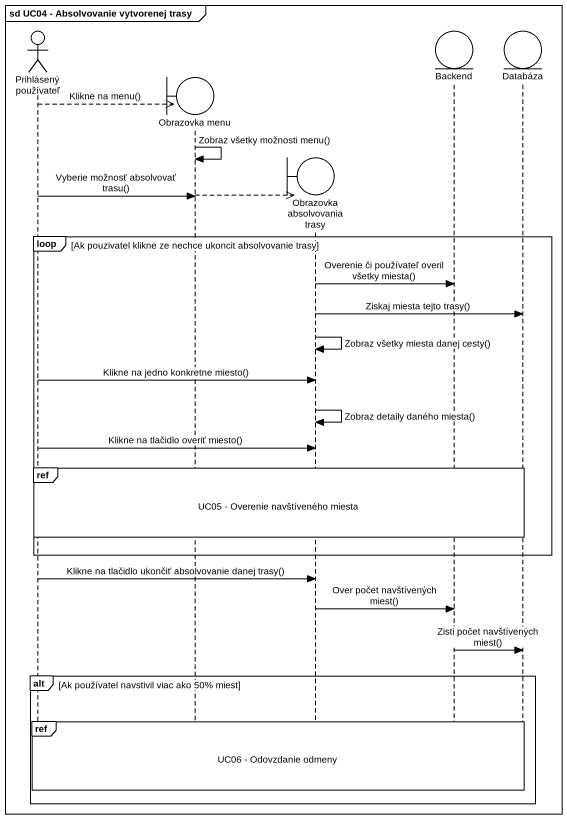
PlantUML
@startuml
mainframe sd UC04 - Absolvovanie vytvorenej trasy
hide footbox
actor "Prihlásený používateľ" as Prihlásený_používateľ
boundary "Obrazovka menu" as Obrazovka_menu
boundary "Obrazovka absolvovania trasy" as Obrazovka_absolvovania_trasy
entity Backend
entity Databáza

Prihlásený_používateľ -->> Obrazovka_menu ** : Klikne na menu()
Obrazovka_menu -> Obrazovka_menu : Zobraz všetky možnosti menu()
Obrazovka_menu -->> Obrazovka_absolvovania_trasy **
Prihlásený_používateľ -> Obrazovka_menu : Vyberie možnosť absolvovať trasu()
loop Ak pouzivatel klikne ze nechce ukoncit absolvovanie trasy
  Obrazovka_absolvovania_trasy -> Backend : Overenie či používateľ overil všetky miesta()
  Obrazovka_absolvovania_trasy -> Databáza : Ziskaj miesta tejto trasy()
  Obrazovka_absolvovania_trasy -> Obrazovka_absolvovania_trasy : Zobraz všetky miesta danej cesty()
  Prihlásený_používateľ -> Obrazovka_absolvovania_trasy : Klikne na jedno konkretne miesto()
  Obrazovka_absolvovania_trasy -> Obrazovka_absolvovania_trasy : Zobraz detaily daného miesta()
  Prihlásený_používateľ -> Obrazovka_absolvovania_trasy : Klikne na tlačidlo overiť miesto()
  ref over Prihlásený_používateľ, Obrazovka_menu, Obrazovka_absolvovania_trasy, Backend, Databáza : UC05 - Overenie navštíveného miesta
end
Prihlásený_používateľ -> Obrazovka_absolvovania_trasy : Klikne na tlačidlo ukončiť absolvovanie danej trasy()
Obrazovka_absolvovania_trasy -> Backend : Over počet navštívených miest()
Backend -> Databáza : Zisti počet navštívených miest()
alt Ak používatel navstivil viac ako 50% miest
  ref over Prihlásený_používateľ, Obrazovka_menu, Obrazovka_absolvovania_trasy, Backend, Databáza : UC06 - Odovzdanie odmeny
end
@enduml
